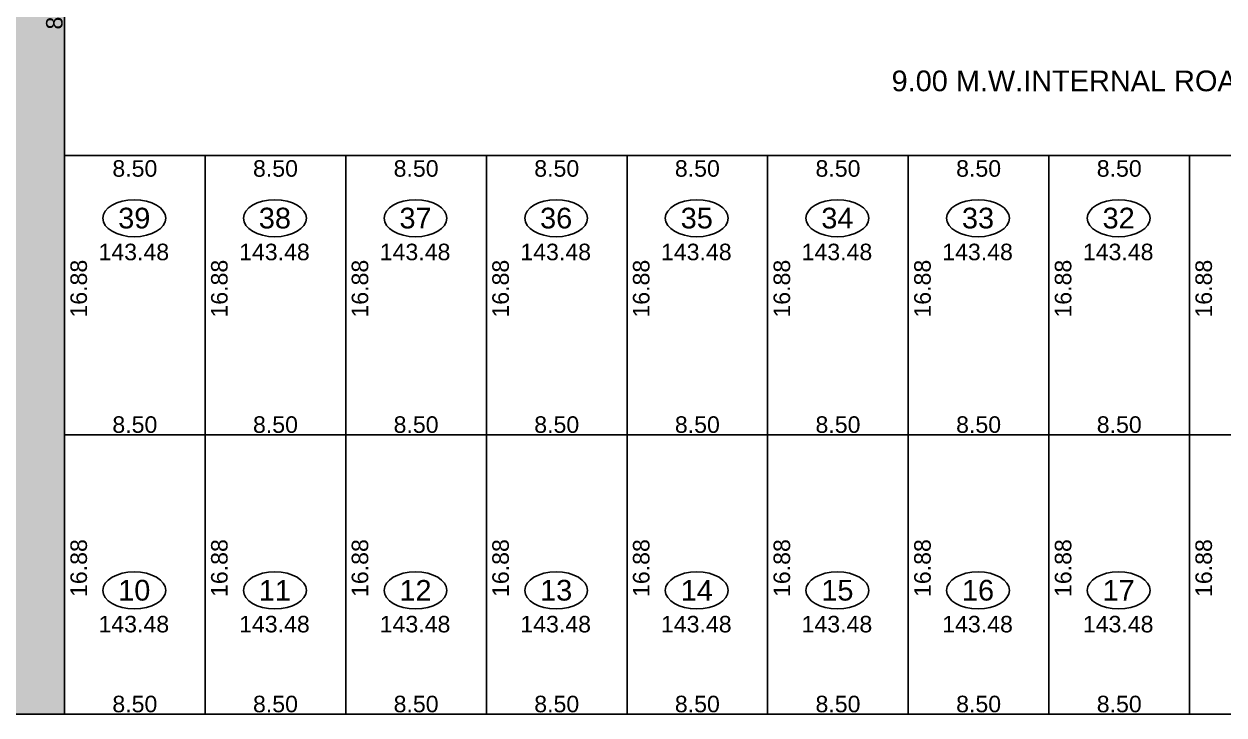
# Model space of a CAD drawing. Header units: millimetres. Extents: x 9625 to 10808, y -1607 to -1252.
# Drawn here: x 10309.9 to 10382.5, y -1412.4 to -1370.6 of the extents above; entities that cross this region are included whole.
import ezdxf

# ---------------------------------------------------------------- set-up
doc = ezdxf.new("R2010")
doc.units = ezdxf.units.MM
doc.header["$LTSCALE"] = 3
doc.header["$MEASUREMENT"] = 0
doc.header["$PDMODE"] = 35
doc.header["$PDSIZE"] = 1
doc.linetypes.add('1', pattern=[0])
doc.linetypes.add('HIDDEN', pattern=[0.375, 0.25, -0.125])
doc.layers.get('0').update_dxf_attribs({"linetype": '1'})
doc.layers.get('Defpoints').update_dxf_attribs({"linetype": 'HIDDEN'})
for name, color, linetype in [('DIM', 8, 'HIDDEN'), ('DIM1', 8, 'Continuous'), ('PLOT TEXT', 3, 'Continuous'), ('Text', 3, 'Continuous'), ('WALL', 6, 'Continuous')]:
    doc.layers.add(name, color=color, linetype=linetype)
doc.styles.add('ARIAL', font='arial.ttf')
doc.styles.get("Standard").update_dxf_attribs({"font": 'arial.ttf'})
doc.dimstyles.new('ISO-25', dxfattribs={"dimtxt": 1, "dimasz": 1, "dimexe": 0, "dimexo": 0, "dimgap": 0.1, "dimtad": 1, "dimzin": 0, "dimdsep": 46, "dimtxsty": 'Standard', "dimblk": 'NONE', "dimcen": 2.5, "dimse1": 1, "dimse2": 1, "dimclrd": 256, "dimclre": 256, "dimclrt": 3, "dimadec": 0, "dimazin": 0, "dimtfac": 1, "dimtmove": 0, "dimatfit": 3, "dimfxl": 1, "dimarcsym": 0})
doc.dimstyles.get("Standard").update_dxf_attribs({"dimtxt": 1, "dimasz": 0, "dimexe": 0, "dimexo": 0, "dimgap": 0.1, "dimtad": 1, "dimzin": 0, "dimdsep": 46, "dimtxsty": 'Standard', "dimcen": 0, "dimse1": 1, "dimse2": 1, "dimsd1": 1, "dimsd2": 1, "dimclrd": 256, "dimclre": 256, "dimclrt": 3, "dimadec": 0, "dimazin": 0, "dimtfac": 1, "dimtix": 1, "dimtofl": 0, "dimtmove": 2, "dimatfit": 3, "dimfxl": 1, "dimtolj": 1, "dimtzin": 0, "dimlwd": -1, "dimlwe": -1, "dimarcsym": 0})

# ---------------------------------------------------------------- blocks, each defined once
blk = doc.blocks.new('*D1764')
at = {"layer": 'Defpoints', "color": 0}
for p in [(10205.107, -1412.331), (10205.107, -1412.331), (10312.372, -1412.331)]:
    blk.add_point(p, dxfattribs=at)
at = {"layer": 'DIM', "lineweight": -2}
blk.add_line((10312.372, -1412.331), (10205.107, -1412.331), dxfattribs=at)
at = {"layer": 'DIM', "color": 3, "insert": (10258.739, -1411.72), "char_height": 1, "attachment_point": 5}
blk.add_mtext('107.26', dxfattribs=at)
blk = doc.blocks.new('_None')
blk = doc.blocks.new('*D1763')
at = {"layer": 'Defpoints', "color": 0}
for p in [(10312.372, -1326.111), (10312.372, -1412.331), (10312.372, -1412.331)]:
    blk.add_point(p, dxfattribs=at)
at = {"layer": 'DIM', "lineweight": -2}
blk.add_line((10312.372, -1326.111), (10312.372, -1412.331), dxfattribs=at)
at = {"layer": 'DIM', "color": 3, "insert": (10311.761, -1369.221), "char_height": 1, "attachment_point": 5, "rotation": 90}
blk.add_mtext('86.22', dxfattribs=at)
blk = doc.blocks.new('*D609')
at = {"layer": 'Defpoints', "color": 0}
for p in [(10312.372, -1378.571), (10312.372, -1378.571), (10312.372, -1395.451)]:
    blk.add_point(p, dxfattribs=at)
at = {"layer": 'DIM1', "color": 3, "insert": (10313.235, -1386.622), "char_height": 1, "attachment_point": 5, "rotation": 90}
blk.add_mtext('\\A1;16.88', dxfattribs=at)
blk = doc.blocks.new('*D608')
at = {"layer": 'Defpoints', "color": 0}
for p in [(10312.372, -1378.571), (10320.872, -1378.571), (10320.872, -1378.571)]:
    blk.add_point(p, dxfattribs=at)
at = {"layer": 'DIM1', "color": 3, "insert": (10316.622, -1379.367), "char_height": 1, "attachment_point": 5}
blk.add_mtext('\\A1;8.50', dxfattribs=at)
blk = doc.blocks.new('*D607')
at = {"layer": 'Defpoints', "color": 0}
for p in [(10312.372, -1395.451), (10320.872, -1395.451), (10320.872, -1395.451)]:
    blk.add_point(p, dxfattribs=at)
at = {"layer": 'DIM1', "color": 3, "insert": (10316.622, -1394.84), "char_height": 1, "attachment_point": 5}
blk.add_mtext('\\A1;8.50', dxfattribs=at)
blk = doc.blocks.new('*D606')
at = {"layer": 'Defpoints', "color": 0}
for p in [(10320.872, -1378.571), (10320.872, -1378.571), (10320.872, -1395.451)]:
    blk.add_point(p, dxfattribs=at)
at = {"layer": 'DIM1', "color": 3, "insert": (10321.735, -1386.622), "char_height": 1, "attachment_point": 5, "rotation": 90}
blk.add_mtext('\\A1;16.88', dxfattribs=at)
blk = doc.blocks.new('*D605')
at = {"layer": 'Defpoints', "color": 0}
for p in [(10320.872, -1378.571), (10329.372, -1378.571), (10329.372, -1378.571)]:
    blk.add_point(p, dxfattribs=at)
at = {"layer": 'DIM1', "color": 3, "insert": (10325.122, -1379.367), "char_height": 1, "attachment_point": 5}
blk.add_mtext('\\A1;8.50', dxfattribs=at)
blk = doc.blocks.new('*D604')
at = {"layer": 'Defpoints', "color": 0}
for p in [(10320.872, -1395.451), (10329.372, -1395.451), (10329.372, -1395.451)]:
    blk.add_point(p, dxfattribs=at)
at = {"layer": 'DIM1', "color": 3, "insert": (10325.122, -1394.84), "char_height": 1, "attachment_point": 5}
blk.add_mtext('\\A1;8.50', dxfattribs=at)
blk = doc.blocks.new('*D603')
at = {"layer": 'Defpoints', "color": 0}
for p in [(10329.372, -1378.571), (10329.372, -1378.571), (10329.372, -1395.451)]:
    blk.add_point(p, dxfattribs=at)
at = {"layer": 'DIM1', "color": 3, "insert": (10330.235, -1386.622), "char_height": 1, "attachment_point": 5, "rotation": 90}
blk.add_mtext('\\A1;16.88', dxfattribs=at)
blk = doc.blocks.new('*D602')
at = {"layer": 'Defpoints', "color": 0}
for p in [(10329.372, -1378.571), (10337.872, -1378.571), (10337.872, -1378.571)]:
    blk.add_point(p, dxfattribs=at)
at = {"layer": 'DIM1', "color": 3, "insert": (10333.622, -1379.367), "char_height": 1, "attachment_point": 5}
blk.add_mtext('\\A1;8.50', dxfattribs=at)
blk = doc.blocks.new('*D601')
at = {"layer": 'Defpoints', "color": 0}
for p in [(10329.372, -1395.451), (10337.872, -1395.451), (10337.872, -1395.451)]:
    blk.add_point(p, dxfattribs=at)
at = {"layer": 'DIM1', "color": 3, "insert": (10333.622, -1394.84), "char_height": 1, "attachment_point": 5}
blk.add_mtext('\\A1;8.50', dxfattribs=at)
blk = doc.blocks.new('*D600')
at = {"layer": 'Defpoints', "color": 0}
for p in [(10337.872, -1378.571), (10337.872, -1378.571), (10337.872, -1395.451)]:
    blk.add_point(p, dxfattribs=at)
at = {"layer": 'DIM1', "color": 3, "insert": (10338.735, -1386.622), "char_height": 1, "attachment_point": 5, "rotation": 90}
blk.add_mtext('\\A1;16.88', dxfattribs=at)
blk = doc.blocks.new('*D599')
at = {"layer": 'Defpoints', "color": 0}
for p in [(10337.872, -1378.571), (10346.372, -1378.571), (10346.372, -1378.571)]:
    blk.add_point(p, dxfattribs=at)
at = {"layer": 'DIM1', "color": 3, "insert": (10342.122, -1379.367), "char_height": 1, "attachment_point": 5}
blk.add_mtext('\\A1;8.50', dxfattribs=at)
blk = doc.blocks.new('*D598')
at = {"layer": 'Defpoints', "color": 0}
for p in [(10337.872, -1395.451), (10346.372, -1395.451), (10346.372, -1395.451)]:
    blk.add_point(p, dxfattribs=at)
at = {"layer": 'DIM1', "color": 3, "insert": (10342.122, -1394.84), "char_height": 1, "attachment_point": 5}
blk.add_mtext('\\A1;8.50', dxfattribs=at)
blk = doc.blocks.new('*D597')
at = {"layer": 'Defpoints', "color": 0}
for p in [(10346.372, -1378.571), (10346.372, -1378.571), (10346.372, -1395.451)]:
    blk.add_point(p, dxfattribs=at)
at = {"layer": 'DIM1', "color": 3, "insert": (10347.235, -1386.622), "char_height": 1, "attachment_point": 5, "rotation": 90}
blk.add_mtext('\\A1;16.88', dxfattribs=at)
blk = doc.blocks.new('*D596')
at = {"layer": 'Defpoints', "color": 0}
for p in [(10346.372, -1378.571), (10354.872, -1378.571), (10354.872, -1378.571)]:
    blk.add_point(p, dxfattribs=at)
at = {"layer": 'DIM1', "color": 3, "insert": (10350.622, -1379.367), "char_height": 1, "attachment_point": 5}
blk.add_mtext('\\A1;8.50', dxfattribs=at)
blk = doc.blocks.new('*D595')
at = {"layer": 'Defpoints', "color": 0}
for p in [(10346.372, -1395.451), (10354.872, -1395.451), (10354.872, -1395.451)]:
    blk.add_point(p, dxfattribs=at)
at = {"layer": 'DIM1', "color": 3, "insert": (10350.622, -1394.84), "char_height": 1, "attachment_point": 5}
blk.add_mtext('\\A1;8.50', dxfattribs=at)
blk = doc.blocks.new('*D594')
at = {"layer": 'Defpoints', "color": 0}
for p in [(10354.872, -1378.571), (10354.872, -1378.571), (10354.872, -1395.451)]:
    blk.add_point(p, dxfattribs=at)
at = {"layer": 'DIM1', "color": 3, "insert": (10355.735, -1386.622), "char_height": 1, "attachment_point": 5, "rotation": 90}
blk.add_mtext('\\A1;16.88', dxfattribs=at)
blk = doc.blocks.new('*D593')
at = {"layer": 'Defpoints', "color": 0}
for p in [(10354.872, -1378.571), (10363.372, -1378.571), (10363.372, -1378.571)]:
    blk.add_point(p, dxfattribs=at)
at = {"layer": 'DIM1', "color": 3, "insert": (10359.122, -1379.367), "char_height": 1, "attachment_point": 5}
blk.add_mtext('\\A1;8.50', dxfattribs=at)
blk = doc.blocks.new('*D592')
at = {"layer": 'Defpoints', "color": 0}
for p in [(10354.872, -1395.451), (10363.372, -1395.451), (10363.372, -1395.451)]:
    blk.add_point(p, dxfattribs=at)
at = {"layer": 'DIM1', "color": 3, "insert": (10359.122, -1394.84), "char_height": 1, "attachment_point": 5}
blk.add_mtext('\\A1;8.50', dxfattribs=at)
blk = doc.blocks.new('*D591')
at = {"layer": 'Defpoints', "color": 0}
for p in [(10363.372, -1378.571), (10363.372, -1378.571), (10363.372, -1395.451)]:
    blk.add_point(p, dxfattribs=at)
at = {"layer": 'DIM1', "color": 3, "insert": (10364.235, -1386.622), "char_height": 1, "attachment_point": 5, "rotation": 90}
blk.add_mtext('\\A1;16.88', dxfattribs=at)
blk = doc.blocks.new('*D590')
at = {"layer": 'Defpoints', "color": 0}
for p in [(10363.372, -1378.571), (10371.872, -1378.571), (10371.872, -1378.571)]:
    blk.add_point(p, dxfattribs=at)
at = {"layer": 'DIM1', "color": 3, "insert": (10367.622, -1379.367), "char_height": 1, "attachment_point": 5}
blk.add_mtext('\\A1;8.50', dxfattribs=at)
blk = doc.blocks.new('*D589')
at = {"layer": 'Defpoints', "color": 0}
for p in [(10363.372, -1395.451), (10371.872, -1395.451), (10371.872, -1395.451)]:
    blk.add_point(p, dxfattribs=at)
at = {"layer": 'DIM1', "color": 3, "insert": (10367.622, -1394.84), "char_height": 1, "attachment_point": 5}
blk.add_mtext('\\A1;8.50', dxfattribs=at)
blk = doc.blocks.new('*D588')
at = {"layer": 'Defpoints', "color": 0}
for p in [(10371.872, -1378.571), (10371.872, -1378.571), (10371.872, -1395.451)]:
    blk.add_point(p, dxfattribs=at)
at = {"layer": 'DIM1', "color": 3, "insert": (10372.735, -1386.622), "char_height": 1, "attachment_point": 5, "rotation": 90}
blk.add_mtext('\\A1;16.88', dxfattribs=at)
blk = doc.blocks.new('*D587')
at = {"layer": 'Defpoints', "color": 0}
for p in [(10371.872, -1378.571), (10380.372, -1378.571), (10380.372, -1378.571)]:
    blk.add_point(p, dxfattribs=at)
at = {"layer": 'DIM1', "color": 3, "insert": (10376.122, -1379.367), "char_height": 1, "attachment_point": 5}
blk.add_mtext('\\A1;8.50', dxfattribs=at)
blk = doc.blocks.new('*D586')
at = {"layer": 'Defpoints', "color": 0}
for p in [(10371.872, -1395.451), (10380.372, -1395.451), (10380.372, -1395.451)]:
    blk.add_point(p, dxfattribs=at)
at = {"layer": 'DIM1', "color": 3, "insert": (10376.122, -1394.84), "char_height": 1, "attachment_point": 5}
blk.add_mtext('\\A1;8.50', dxfattribs=at)
blk = doc.blocks.new('*D585')
at = {"layer": 'Defpoints', "color": 0}
for p in [(10380.372, -1378.571), (10380.372, -1378.571), (10380.372, -1395.451)]:
    blk.add_point(p, dxfattribs=at)
at = {"layer": 'DIM1', "color": 3, "insert": (10381.235, -1386.622), "char_height": 1, "attachment_point": 5, "rotation": 90}
blk.add_mtext('\\A1;16.88', dxfattribs=at)
blk = doc.blocks.new('*D584')
at = {"layer": 'Defpoints', "color": 0}
for p in [(10380.372, -1378.571), (10388.872, -1378.571), (10388.872, -1378.571)]:
    blk.add_point(p, dxfattribs=at)
at = {"layer": 'DIM1', "color": 3, "insert": (10384.622, -1379.367), "char_height": 1, "attachment_point": 5}
blk.add_mtext('\\A1;8.50', dxfattribs=at)
blk = doc.blocks.new('*D583')
at = {"layer": 'Defpoints', "color": 0}
for p in [(10380.372, -1395.451), (10388.872, -1395.451), (10388.872, -1395.451)]:
    blk.add_point(p, dxfattribs=at)
at = {"layer": 'DIM1', "color": 3, "insert": (10384.622, -1394.84), "char_height": 1, "attachment_point": 5}
blk.add_mtext('\\A1;8.50', dxfattribs=at)
blk = doc.blocks.new('*D550')
at = {"layer": 'Defpoints', "color": 0}
for p in [(10380.372, -1395.451), (10380.372, -1395.451), (10380.372, -1412.331)]:
    blk.add_point(p, dxfattribs=at)
at = {"layer": 'DIM1', "color": 3, "insert": (10381.235, -1403.502), "char_height": 1, "attachment_point": 5, "rotation": 90}
blk.add_mtext('\\A1;16.88', dxfattribs=at)
blk = doc.blocks.new('*D549')
at = {"layer": 'Defpoints', "color": 0}
for p in [(10380.372, -1412.331), (10388.872, -1412.331), (10388.872, -1412.331)]:
    blk.add_point(p, dxfattribs=at)
at = {"layer": 'DIM1', "color": 3, "insert": (10384.622, -1411.72), "char_height": 1, "attachment_point": 5}
blk.add_mtext('\\A1;8.50', dxfattribs=at)
blk = doc.blocks.new('*D548')
at = {"layer": 'Defpoints', "color": 0}
for p in [(10371.872, -1395.451), (10371.872, -1395.451), (10371.872, -1412.331)]:
    blk.add_point(p, dxfattribs=at)
at = {"layer": 'DIM1', "color": 3, "insert": (10372.735, -1403.502), "char_height": 1, "attachment_point": 5, "rotation": 90}
blk.add_mtext('\\A1;16.88', dxfattribs=at)
blk = doc.blocks.new('*D547')
at = {"layer": 'Defpoints', "color": 0}
for p in [(10371.872, -1412.331), (10380.372, -1412.331), (10380.372, -1412.331)]:
    blk.add_point(p, dxfattribs=at)
at = {"layer": 'DIM1', "color": 3, "insert": (10376.122, -1411.72), "char_height": 1, "attachment_point": 5}
blk.add_mtext('\\A1;8.50', dxfattribs=at)
blk = doc.blocks.new('*D546')
at = {"layer": 'Defpoints', "color": 0}
for p in [(10363.372, -1395.451), (10363.372, -1395.451), (10363.372, -1412.331)]:
    blk.add_point(p, dxfattribs=at)
at = {"layer": 'DIM1', "color": 3, "insert": (10364.235, -1403.502), "char_height": 1, "attachment_point": 5, "rotation": 90}
blk.add_mtext('\\A1;16.88', dxfattribs=at)
blk = doc.blocks.new('*D545')
at = {"layer": 'Defpoints', "color": 0}
for p in [(10363.372, -1412.331), (10371.872, -1412.331), (10371.872, -1412.331)]:
    blk.add_point(p, dxfattribs=at)
at = {"layer": 'DIM1', "color": 3, "insert": (10367.622, -1411.72), "char_height": 1, "attachment_point": 5}
blk.add_mtext('\\A1;8.50', dxfattribs=at)
blk = doc.blocks.new('*D544')
at = {"layer": 'Defpoints', "color": 0}
for p in [(10354.872, -1395.451), (10354.872, -1395.451), (10354.872, -1412.331)]:
    blk.add_point(p, dxfattribs=at)
at = {"layer": 'DIM1', "color": 3, "insert": (10355.735, -1403.502), "char_height": 1, "attachment_point": 5, "rotation": 90}
blk.add_mtext('\\A1;16.88', dxfattribs=at)
blk = doc.blocks.new('*D543')
at = {"layer": 'Defpoints', "color": 0}
for p in [(10354.872, -1412.331), (10363.372, -1412.331), (10363.372, -1412.331)]:
    blk.add_point(p, dxfattribs=at)
at = {"layer": 'DIM1', "color": 3, "insert": (10359.122, -1411.72), "char_height": 1, "attachment_point": 5}
blk.add_mtext('\\A1;8.50', dxfattribs=at)
blk = doc.blocks.new('*D542')
at = {"layer": 'Defpoints', "color": 0}
for p in [(10346.372, -1395.451), (10346.372, -1395.451), (10346.372, -1412.331)]:
    blk.add_point(p, dxfattribs=at)
at = {"layer": 'DIM1', "color": 3, "insert": (10347.235, -1403.502), "char_height": 1, "attachment_point": 5, "rotation": 90}
blk.add_mtext('\\A1;16.88', dxfattribs=at)
blk = doc.blocks.new('*D541')
at = {"layer": 'Defpoints', "color": 0}
for p in [(10346.372, -1412.331), (10354.872, -1412.331), (10354.872, -1412.331)]:
    blk.add_point(p, dxfattribs=at)
at = {"layer": 'DIM1', "color": 3, "insert": (10350.622, -1411.72), "char_height": 1, "attachment_point": 5}
blk.add_mtext('\\A1;8.50', dxfattribs=at)
blk = doc.blocks.new('*D540')
at = {"layer": 'Defpoints', "color": 0}
for p in [(10337.872, -1395.451), (10337.872, -1395.451), (10337.872, -1412.331)]:
    blk.add_point(p, dxfattribs=at)
at = {"layer": 'DIM1', "color": 3, "insert": (10338.735, -1403.502), "char_height": 1, "attachment_point": 5, "rotation": 90}
blk.add_mtext('\\A1;16.88', dxfattribs=at)
blk = doc.blocks.new('*D539')
at = {"layer": 'Defpoints', "color": 0}
for p in [(10337.872, -1412.331), (10346.372, -1412.331), (10346.372, -1412.331)]:
    blk.add_point(p, dxfattribs=at)
at = {"layer": 'DIM1', "color": 3, "insert": (10342.122, -1411.72), "char_height": 1, "attachment_point": 5}
blk.add_mtext('\\A1;8.50', dxfattribs=at)
blk = doc.blocks.new('*D538')
at = {"layer": 'Defpoints', "color": 0}
for p in [(10329.372, -1395.451), (10329.372, -1395.451), (10329.372, -1412.331)]:
    blk.add_point(p, dxfattribs=at)
at = {"layer": 'DIM1', "color": 3, "insert": (10330.235, -1403.502), "char_height": 1, "attachment_point": 5, "rotation": 90}
blk.add_mtext('\\A1;16.88', dxfattribs=at)
blk = doc.blocks.new('*D537')
at = {"layer": 'Defpoints', "color": 0}
for p in [(10329.372, -1412.331), (10337.872, -1412.331), (10337.872, -1412.331)]:
    blk.add_point(p, dxfattribs=at)
at = {"layer": 'DIM1', "color": 3, "insert": (10333.622, -1411.72), "char_height": 1, "attachment_point": 5}
blk.add_mtext('\\A1;8.50', dxfattribs=at)
blk = doc.blocks.new('*D535')
at = {"layer": 'Defpoints', "color": 0}
for p in [(10320.872, -1395.451), (10320.872, -1395.451), (10320.872, -1412.331)]:
    blk.add_point(p, dxfattribs=at)
at = {"layer": 'DIM1', "color": 3, "insert": (10321.735, -1403.502), "char_height": 1, "attachment_point": 5, "rotation": 90}
blk.add_mtext('\\A1;16.88', dxfattribs=at)
blk = doc.blocks.new('*D536')
at = {"layer": 'Defpoints', "color": 0}
for p in [(10320.872, -1412.331), (10329.372, -1412.331), (10329.372, -1412.331)]:
    blk.add_point(p, dxfattribs=at)
at = {"layer": 'DIM1', "color": 3, "insert": (10325.122, -1411.72), "char_height": 1, "attachment_point": 5}
blk.add_mtext('\\A1;8.50', dxfattribs=at)
blk = doc.blocks.new('*D139')
at = {"layer": 'Defpoints', "color": 0}
for p in [(10312.372, -1395.451), (10312.372, -1395.451), (10312.372, -1412.331)]:
    blk.add_point(p, dxfattribs=at)
at = {"layer": 'DIM1', "color": 3, "insert": (10313.235, -1403.502), "char_height": 1, "attachment_point": 5, "rotation": 90}
blk.add_mtext('\\A1;16.88', dxfattribs=at)
blk = doc.blocks.new('*D138')
at = {"layer": 'Defpoints', "color": 0}
for p in [(10312.372, -1412.331), (10320.872, -1412.331), (10320.872, -1412.331)]:
    blk.add_point(p, dxfattribs=at)
at = {"layer": 'DIM1', "color": 3, "insert": (10316.622, -1411.72), "char_height": 1, "attachment_point": 5}
blk.add_mtext('\\A1;8.50', dxfattribs=at)

msp = doc.modelspace()

# ---------------------------------------------------------------- hatches: boundary and pattern name
at = {"layer": 'DIM', "ltscale": 0.05}
h = msp.add_hatch(dxfattribs=at)
h.set_pattern_fill('DOTS', color=210, scale=10)
h.set_pattern_definition([(0, (1551.1476, -21.00315), (0.3125, 0.625), [0, -0.625])])
h.paths.add_polyline_path([(10205.1073, -1412.331), (10205.8315, -1409.3121), (10225.4855, -1380.38), (10239.8748, -1361.0669), (10246.4164, -1352.3209), (10266.5871, -1326.1109), (10312.3716, -1326.1109), (10312.3716, -1412.3309)])

# ---------------------------------------------------------------- linework, layer by layer
at = {"color": 6, "lineweight": 25}
for p, q in [((10312.3716, -1362.6609), (10312.3716, -1412.331)), ((10312.3716, -1412.331), (10205.1073, -1412.331))]:
    msp.add_line(p, q, dxfattribs=at)
at = {"lineweight": 25}
for p, q in [((10312.3716, -1369.5709), (10312.3716, -1390.9509)), ((10312.3716, -1390.9509), (10312.3716, -1412.3309))]:
    msp.add_line(p, q, dxfattribs=at)
at = {"layer": 'DIM'}
msp.add_lwpolyline([(10205.1073, -1412.331), (10205.8315, -1409.3121), (10225.4855, -1380.38), (10235.4487, -1367.0076), (10266.5871, -1326.1109), (10312.3716, -1326.1109), (10312.3716, -1412.3309), (10205.1073, -1412.331)], dxfattribs=at)
at = {"layer": 'PLOT TEXT', "extrusion": (0, 0, -1)}
for centre in [(10316.5867, -1382.3671), (10325.0867, -1382.3671), (10333.5867, -1382.3671), (10342.0867, -1382.3671), (10350.5867, -1382.3671), (10359.0867, -1382.3671), (10367.5867, -1382.3671), (10376.0867, -1382.3671), (10316.5867, -1404.8486), (10325.0867, -1404.8486), (10333.5867, -1404.8486), (10342.0867, -1404.8486), (10350.5867, -1404.8486), (10359.0867, -1404.8486), (10367.5867, -1404.8486), (10376.0867, -1404.8486)]:
    msp.add_ellipse(centre, major_axis=(1.9004, 0), ratio=0.5882805, dxfattribs=at)
at = {"layer": 'WALL', "lineweight": 25}
for p, q in [((10436.1384, -1378.5709), (10312.3716, -1378.5709)), ((10320.8716, -1412.3309), (10320.8716, -1378.5709)), ((10329.3716, -1412.3309), (10329.3716, -1378.5709)), ((10337.8716, -1412.3309), (10337.8716, -1378.5709)), ((10346.3716, -1412.3309), (10346.3716, -1378.5709)), ((10354.8716, -1412.3309), (10354.8716, -1378.5709)), ((10363.3716, -1412.3309), (10363.3716, -1378.5709)), ((10371.8716, -1412.3309), (10371.8716, -1378.5709)), ((10380.3716, -1412.3309), (10380.3716, -1378.5709)), ((10312.3716, -1395.4509), (10440.6384, -1395.4509)), ((10312.3716, -1412.3309), (10436.1384, -1412.3309))]:
    msp.add_line(p, q, dxfattribs=at)
at = {"layer": 'WALL'}
msp.add_lwpolyline([(10205.1073, -1412.331), (10205.8315, -1409.3121), (10225.4855, -1380.38), (10239.8748, -1361.0669), (10246.4164, -1352.3209), (10266.5871, -1326.1109), (10312.3716, -1326.1109), (10312.3716, -1412.3309)], close=True, dxfattribs=at)

# ---------------------------------------------------------------- texts
at = {"layer": 'PLOT TEXT', "linetype": 'Continuous', "attachment_point": 5, "style": 'ARIAL'}
for s, insert, char_height in [('\\A1;39', (10316.5867, -1382.3671), 1.25), ('\\A1;38', (10325.0867, -1382.3671), 1.25), ('\\A1;37', (10333.5867, -1382.3671), 1.25), ('\\A1;36', (10342.0867, -1382.3671), 1.25), ('\\A1;35', (10350.5867, -1382.3671), 1.25), ('\\A1;34', (10359.0867, -1382.3671), 1.25), ('\\A1;33', (10367.5867, -1382.3671), 1.25), ('\\A1;32', (10376.0867, -1382.3671), 1.25), ('\\A1;143.48', (10316.558, -1384.4126), 1), ('\\A1;143.48', (10325.058, -1384.4126), 1), ('\\A1;143.48', (10333.558, -1384.4126), 1), ('\\A1;143.48', (10342.058, -1384.4126), 1), ('\\A1;143.48', (10350.558, -1384.4126), 1), ('\\A1;143.48', (10359.058, -1384.4126), 1), ('\\A1;143.48', (10367.558, -1384.4126), 1), ('\\A1;143.48', (10376.058, -1384.4126), 1), ('\\A1;10', (10316.5867, -1404.8486), 1.25), ('\\A1;11', (10325.0867, -1404.8486), 1.25), ('\\A1;12', (10333.5867, -1404.8486), 1.25), ('\\A1;13', (10342.0867, -1404.8486), 1.25), ('\\A1;14', (10350.5867, -1404.8486), 1.25), ('\\A1;15', (10359.0867, -1404.8486), 1.25), ('\\A1;16', (10367.5867, -1404.8486), 1.25), ('\\A1;17', (10376.0867, -1404.8486), 1.25), ('\\A1;143.48', (10316.558, -1406.8942), 1), ('\\A1;143.48', (10325.058, -1406.8942), 1), ('\\A1;143.48', (10333.558, -1406.8942), 1), ('\\A1;143.48', (10342.058, -1406.8942), 1), ('\\A1;143.48', (10350.558, -1406.8942), 1), ('\\A1;143.48', (10359.058, -1406.8942), 1), ('\\A1;143.48', (10367.558, -1406.8942), 1), ('\\A1;143.48', (10376.058, -1406.8942), 1)]:
    msp.add_mtext(s, dxfattribs=dict(at, insert=insert, char_height=char_height))
at = {"layer": 'Text', "linetype": 'Continuous', "insert": (10373.4227, -1374.0791), "char_height": 1.25, "attachment_point": 5, "style": 'ARIAL'}
msp.add_mtext('\\A1;9.00 M.W.INTERNAL ROAD', dxfattribs=at)

# ---------------------------------------------------------------- dimensions: what is measured, and where the dimension line sits
at = {"layer": 'DIM'}
for p1, p2, picture, middle in [((10312.3716, -1326.1109), (10312.3716, -1412.331), '*D1763', (10311.7611, -1369.221)), ((10312.3716, -1412.331), (10205.1073, -1412.331), '*D1764', (10258.7395, -1411.7204))]:
    dim = msp.add_aligned_dim(p1=p1, p2=p2, distance=0, dimstyle='ISO-25', dxfattribs=at)
    dim.commit()
    dim.dimension.update_dxf_attribs({"geometry": picture, "text_midpoint": middle})
at = {"layer": 'DIM1'}
for base, p1, p2, angle, picture, middle in [((10312.3716, -1378.5709), (10312.3716, -1395.4509), (10312.3716, -1378.5709), 90, '*D609', (10313.2351, -1386.6223)), ((10320.8716, -1378.5709), (10312.3716, -1378.5709), (10320.8716, -1378.5709), 0, '*D608', (10316.6216, -1379.3669)), ((10320.8716, -1378.5709), (10320.8716, -1395.4509), (10320.8716, -1378.5709), 90, '*D606', (10321.7351, -1386.6223)), ((10329.3716, -1378.5709), (10320.8716, -1378.5709), (10329.3716, -1378.5709), 0, '*D605', (10325.1216, -1379.3669)), ((10329.3716, -1378.5709), (10329.3716, -1395.4509), (10329.3716, -1378.5709), 90, '*D603', (10330.2351, -1386.6223)), ((10337.8716, -1378.5709), (10329.3716, -1378.5709), (10337.8716, -1378.5709), 0, '*D602', (10333.6216, -1379.3669)), ((10337.8716, -1378.5709), (10337.8716, -1395.4509), (10337.8716, -1378.5709), 90, '*D600', (10338.7351, -1386.6223)), ((10346.3716, -1378.5709), (10337.8716, -1378.5709), (10346.3716, -1378.5709), 0, '*D599', (10342.1216, -1379.3669)), ((10346.3716, -1378.5709), (10346.3716, -1395.4509), (10346.3716, -1378.5709), 90, '*D597', (10347.2351, -1386.6223)), ((10354.8716, -1378.5709), (10346.3716, -1378.5709), (10354.8716, -1378.5709), 0, '*D596', (10350.6216, -1379.3669)), ((10354.8716, -1378.5709), (10354.8716, -1395.4509), (10354.8716, -1378.5709), 90, '*D594', (10355.7351, -1386.6223)), ((10363.3716, -1378.5709), (10354.8716, -1378.5709), (10363.3716, -1378.5709), 0, '*D593', (10359.1216, -1379.3669)), ((10363.3716, -1378.5709), (10363.3716, -1395.4509), (10363.3716, -1378.5709), 90, '*D591', (10364.2351, -1386.6223)), ((10371.8716, -1378.5709), (10363.3716, -1378.5709), (10371.8716, -1378.5709), 0, '*D590', (10367.6216, -1379.3669)), ((10371.8716, -1378.5709), (10371.8716, -1395.4509), (10371.8716, -1378.5709), 90, '*D588', (10372.7351, -1386.6223)), ((10380.3716, -1378.5709), (10371.8716, -1378.5709), (10380.3716, -1378.5709), 0, '*D587', (10376.1216, -1379.3669)), ((10380.3716, -1378.5709), (10380.3716, -1395.4509), (10380.3716, -1378.5709), 90, '*D585', (10381.2351, -1386.6223)), ((10388.8716, -1378.5709), (10380.3716, -1378.5709), (10388.8716, -1378.5709), 0, '*D584', (10384.6216, -1379.3669)), ((10312.3716, -1395.4509), (10312.3716, -1412.3309), (10312.3716, -1395.4509), 90, '*D139', (10313.2351, -1403.5023)), ((10320.8716, -1395.4509), (10320.8716, -1412.3309), (10320.8716, -1395.4509), 90, '*D535', (10321.7351, -1403.5023)), ((10329.3716, -1395.4509), (10329.3716, -1412.3309), (10329.3716, -1395.4509), 90, '*D538', (10330.2351, -1403.5023)), ((10337.8716, -1395.4509), (10337.8716, -1412.3309), (10337.8716, -1395.4509), 90, '*D540', (10338.7351, -1403.5023)), ((10346.3716, -1395.4509), (10346.3716, -1412.3309), (10346.3716, -1395.4509), 90, '*D542', (10347.2351, -1403.5023)), ((10354.8716, -1395.4509), (10354.8716, -1412.3309), (10354.8716, -1395.4509), 90, '*D544', (10355.7351, -1403.5023)), ((10363.3716, -1395.4509), (10363.3716, -1412.3309), (10363.3716, -1395.4509), 90, '*D546', (10364.2351, -1403.5023)), ((10371.8716, -1395.4509), (10371.8716, -1412.3309), (10371.8716, -1395.4509), 90, '*D548', (10372.7351, -1403.5023)), ((10380.3716, -1395.4509), (10380.3716, -1412.3309), (10380.3716, -1395.4509), 90, '*D550', (10381.2351, -1403.5023))]:
    dim = msp.add_linear_dim(base=base, p1=p1, p2=p2, angle=angle, dimstyle='Standard', dxfattribs=at)
    dim.commit()
    dim.dimension.update_dxf_attribs({"geometry": picture, "text_midpoint": middle, "dimtype": 129})
for p1, p2, picture, middle in [((10312.3716, -1395.4509), (10320.8716, -1395.4509), '*D607', (10316.6216, -1394.8404)), ((10320.8716, -1395.4509), (10329.3716, -1395.4509), '*D604', (10325.1216, -1394.8404)), ((10329.3716, -1395.4509), (10337.8716, -1395.4509), '*D601', (10333.6216, -1394.8404)), ((10337.8716, -1395.4509), (10346.3716, -1395.4509), '*D598', (10342.1216, -1394.8404)), ((10346.3716, -1395.4509), (10354.8716, -1395.4509), '*D595', (10350.6216, -1394.8404)), ((10354.8716, -1395.4509), (10363.3716, -1395.4509), '*D592', (10359.1216, -1394.8404)), ((10363.3716, -1395.4509), (10371.8716, -1395.4509), '*D589', (10367.6216, -1394.8404)), ((10371.8716, -1395.4509), (10380.3716, -1395.4509), '*D586', (10376.1216, -1394.8404)), ((10380.3716, -1395.4509), (10388.8716, -1395.4509), '*D583', (10384.6216, -1394.8404)), ((10312.3716, -1412.3309), (10320.8716, -1412.3309), '*D138', (10316.6216, -1411.7204)), ((10320.8716, -1412.3309), (10329.3716, -1412.3309), '*D536', (10325.1216, -1411.7204)), ((10329.3716, -1412.3309), (10337.8716, -1412.3309), '*D537', (10333.6216, -1411.7204)), ((10337.8716, -1412.3309), (10346.3716, -1412.3309), '*D539', (10342.1216, -1411.7204)), ((10346.3716, -1412.3309), (10354.8716, -1412.3309), '*D541', (10350.6216, -1411.7204)), ((10354.8716, -1412.3309), (10363.3716, -1412.3309), '*D543', (10359.1216, -1411.7204)), ((10363.3716, -1412.3309), (10371.8716, -1412.3309), '*D545', (10367.6216, -1411.7204)), ((10371.8716, -1412.3309), (10380.3716, -1412.3309), '*D547', (10376.1216, -1411.7204)), ((10380.3716, -1412.3309), (10388.8716, -1412.3309), '*D549', (10384.6216, -1411.7204))]:
    dim = msp.add_aligned_dim(p1=p1, p2=p2, distance=0, dimstyle='Standard', dxfattribs=at)
    dim.commit()
    dim.dimension.update_dxf_attribs({"geometry": picture, "text_midpoint": middle})

doc.saveas('drawing.dxf')
